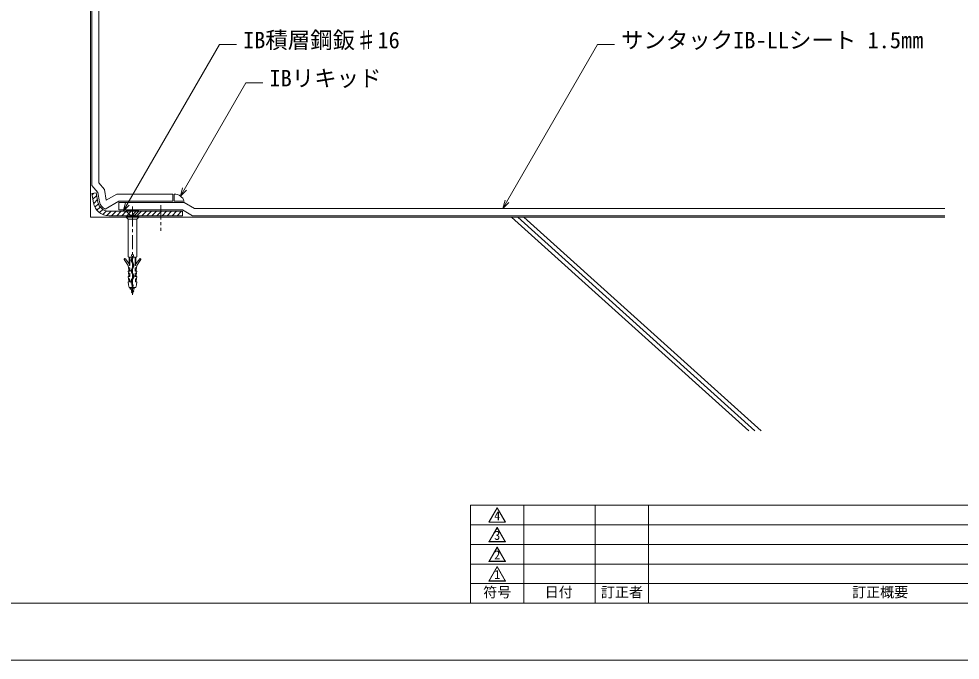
# Model space of a CAD drawing. Units: millimetres, scale not verified. Extents: x -840 to 840, y -594 to 594.
# Drawn here: x -230 to 431, y -594 to -144 of the extents above; entities that cross this region are included whole.
import ezdxf
from ezdxf.enums import TextEntityAlignment as Align

# ---------------------------------------------------------------- set-up
doc = ezdxf.new("R2010")
doc.units = ezdxf.units.MM
doc.header["$LTSCALE"] = 2
doc.linetypes.add('CHAIN1', pattern=[8, 5, -1, 1, -1])
for name, color, linetype, lineweight in [('0-0_輪郭線', 2, 'Continuous', 9), ('0-1_図面枠', 7, 'Continuous', 9), ('0-2_文字', 5, 'Continuous', 9), ('0-3_表題欄', 7, 'Continuous', 9), ('0-6_躯体', 7, 'Continuous', 9), ('0-7_IBｼｰﾄ', 7, 'Continuous', 9), ('0-8_部材(積層鋼板)', 4, 'Continuous', 9), ('0-9_IBリキッド', 7, 'Continuous', 9), ('0-B_部材(ﾋﾞｽ類)', 7, 'Continuous', 9), ('0-C_中心線', 2, 'CHAIN1', 9), ('0-D_寸法線', 7, 'Continuous', 9)]:
    doc.layers.add(name, color=color, linetype=linetype, lineweight=lineweight)
doc.layers.add('0-4_0', color=7, linetype='Continuous')
doc.styles.add('ＭＳ ゴシック', font='')
doc.styles.get('ＭＳ ゴシック').set_extended_font_data('MS Gothic')

# ---------------------------------------------------------------- blocks, each defined once
blk = doc.blocks.new('囲い文字1')
at = {"layer": '0-2_文字'}
for p, q in [((-0.424, -22.663), (-0.539, -22.663)), ((-0.193, -22.263), (-0.309, -22.263)), ((0.038, -21.863), (-0.078, -21.863)), ((0.269, -21.463), (0.153, -21.463)), ((0.5, -21.063), (0.384, -21.063)), ((0.731, -20.663), (0.615, -20.663)), ((0.934, -20.263), (0.846, -20.263)), ((1.022, -20.263), (0.934, -20.263)), ((1.253, -20.663), (1.137, -20.663)), ((1.484, -21.063), (1.368, -21.063)), ((1.715, -21.463), (1.599, -21.463)), ((1.946, -21.863), (1.83, -21.863)), ((2.177, -22.263), (2.061, -22.263)), ((2.408, -22.663), (2.292, -22.663)), ((-2.272, -25.863), (-2.387, -25.863)), ((-2.041, -25.463), (-2.156, -25.463)), ((-1.81, -25.063), (-1.925, -25.063)), ((-1.579, -24.663), (-1.694, -24.663)), ((-1.348, -24.263), (-1.463, -24.263)), ((-1.117, -23.863), (-1.232, -23.863)), ((-0.886, -23.463), (-1.001, -23.463)), ((-0.655, -23.063), (-0.77, -23.063)), ((2.638, -23.063), (2.523, -23.063)), ((2.869, -23.463), (2.754, -23.463)), ((3.1, -23.863), (2.985, -23.863)), ((3.331, -24.263), (3.216, -24.263)), ((3.562, -24.663), (3.447, -24.663)), ((3.793, -25.063), (3.678, -25.063)), ((4.024, -25.463), (3.909, -25.463)), ((4.255, -25.863), (4.14, -25.863))]:
    blk.add_line(p, q, dxfattribs=at)
for points in [[(-2.329, -25.963), (0.934, -20.311), (0.934, -20.111), (-2.502, -26.063)], [(0.934, -20.311), (4.197, -25.963), (4.37, -26.063), (0.934, -20.111)], [(4.197, -25.963), (-2.329, -25.963), (-2.502, -26.063), (4.37, -26.063)]]:
    blk.add_lwpolyline(points, close=True, dxfattribs=at)
at = {"layer": '0-2_文字', "style": 'ＭＳ ゴシック'}
blk.add_text('1', height=3.651, dxfattribs=at).set_placement((-0.301, -26.315), align=Align.BOTTOM_LEFT)
blk = doc.blocks.new('U33')
at = {"layer": '0-4_0', "xscale": 3.446988, "yscale": 3.446988}
blk.add_blockref('囲い文字1', (8.327, 89.667), dxfattribs=at)
blk = doc.blocks.new('囲い文字2')
at = {"layer": '0-2_文字'}
for p, q in [((-14.846, 34.616), (-14.962, 34.616)), ((-14.615, 35.016), (-14.731, 35.016)), ((-14.384, 35.416), (-14.5, 35.416)), ((-14.153, 35.816), (-14.269, 35.816)), ((-13.922, 36.216), (-14.038, 36.216)), ((-13.691, 36.616), (-13.807, 36.616)), ((-13.488, 37.016), (-13.576, 37.016)), ((-13.4, 37.016), (-13.488, 37.016)), ((-13.169, 36.616), (-13.285, 36.616)), ((-12.938, 36.216), (-13.054, 36.216)), ((-12.707, 35.816), (-12.823, 35.816)), ((-12.477, 35.416), (-12.592, 35.416)), ((-12.246, 35.016), (-12.361, 35.016)), ((-12.015, 34.616), (-12.13, 34.616)), ((-16.694, 31.416), (-16.809, 31.416)), ((-16.463, 31.816), (-16.578, 31.816)), ((-16.232, 32.216), (-16.347, 32.216)), ((-16.001, 32.616), (-16.116, 32.616)), ((-15.77, 33.016), (-15.885, 33.016)), ((-15.539, 33.416), (-15.654, 33.416)), ((-15.308, 33.816), (-15.424, 33.816)), ((-15.077, 34.216), (-15.193, 34.216)), ((-11.784, 34.216), (-11.899, 34.216)), ((-11.553, 33.816), (-11.668, 33.816)), ((-11.322, 33.416), (-11.437, 33.416)), ((-11.091, 33.016), (-11.206, 33.016)), ((-10.86, 32.616), (-10.975, 32.616)), ((-10.629, 32.216), (-10.745, 32.216)), ((-10.398, 31.816), (-10.514, 31.816)), ((-10.167, 31.416), (-10.283, 31.416))]:
    blk.add_line(p, q, dxfattribs=at)
for points in [[(-16.751, 31.316), (-13.488, 36.968), (-13.488, 37.168), (-16.925, 31.216)], [(-13.488, 36.968), (-10.225, 31.316), (-10.052, 31.216), (-13.488, 37.168)], [(-10.225, 31.316), (-16.751, 31.316), (-16.925, 31.216), (-10.052, 31.216)]]:
    blk.add_lwpolyline(points, close=True, dxfattribs=at)
at = {"layer": '0-2_文字', "style": 'ＭＳ ゴシック'}
blk.add_text('2', height=3.651, dxfattribs=at).set_placement((-14.724, 30.963), align=Align.BOTTOM_LEFT)
blk = doc.blocks.new('U34')
at = {"layer": '0-4_0', "xscale": 3.446988, "yscale": 3.446988}
blk.add_blockref('囲い文字2', (58.041, -107.772), dxfattribs=at)
blk = doc.blocks.new('囲い文字3')
at = {"layer": '0-2_文字'}
for p, q in [((-5.476, 19.4), (-5.592, 19.4)), ((-5.245, 19.8), (-5.361, 19.8)), ((-5.042, 20.2), (-5.13, 20.2)), ((-4.954, 20.2), (-5.042, 20.2)), ((-4.723, 19.8), (-4.839, 19.8)), ((-4.492, 19.4), (-4.608, 19.4)), ((-7.786, 15.4), (-7.901, 15.4)), ((-7.555, 15.8), (-7.67, 15.8)), ((-7.324, 16.2), (-7.439, 16.2)), ((-7.093, 16.6), (-7.208, 16.6)), ((-6.862, 17), (-6.977, 17)), ((-6.631, 17.4), (-6.746, 17.4)), ((-6.4, 17.8), (-6.515, 17.8)), ((-6.169, 18.2), (-6.284, 18.2)), ((-5.938, 18.6), (-6.054, 18.6)), ((-5.707, 19), (-5.823, 19)), ((-4.261, 19), (-4.377, 19)), ((-4.03, 18.6), (-4.146, 18.6)), ((-3.799, 18.2), (-3.915, 18.2)), ((-3.568, 17.8), (-3.684, 17.8)), ((-3.337, 17.4), (-3.453, 17.4)), ((-3.107, 17), (-3.222, 17)), ((-2.876, 16.6), (-2.991, 16.6)), ((-2.645, 16.2), (-2.76, 16.2)), ((-2.414, 15.8), (-2.529, 15.8)), ((-2.183, 15.4), (-2.298, 15.4)), ((-8.247, 14.6), (-8.363, 14.6)), ((-8.017, 15), (-8.132, 15)), ((-1.952, 15), (-2.067, 15)), ((-1.721, 14.6), (-1.836, 14.6))]:
    blk.add_line(p, q, dxfattribs=at)
for points in [[(-8.305, 14.5), (-5.042, 20.152), (-5.042, 20.352), (-8.478, 14.4)], [(-5.042, 20.152), (-1.779, 14.5), (-1.605, 14.4), (-5.042, 20.352)], [(-1.779, 14.5), (-8.305, 14.5), (-8.478, 14.4), (-1.605, 14.4)]]:
    blk.add_lwpolyline(points, close=True, dxfattribs=at)
at = {"layer": '0-2_文字', "style": 'ＭＳ ゴシック'}
blk.add_text('3', height=3.651, dxfattribs=at).set_placement((-6.277, 14.147), align=Align.BOTTOM_LEFT)
blk = doc.blocks.new('U35')
at = {"layer": '0-4_0', "xscale": 3.446988, "yscale": 3.446988}
blk.add_blockref('囲い文字3', (28.926, -49.807), dxfattribs=at)
blk = doc.blocks.new('囲い文字4')
at = {"layer": '0-2_文字'}
for p, q in [((-6.096, 15.576), (-6.211, 15.576)), ((-5.865, 15.976), (-5.981, 15.976)), ((-5.662, 16.376), (-5.75, 16.376)), ((-5.574, 16.376), (-5.662, 16.376)), ((-5.343, 15.976), (-5.458, 15.976)), ((-5.112, 15.576), (-5.227, 15.576)), ((-8.405, 11.576), (-8.521, 11.576)), ((-8.174, 11.976), (-8.29, 11.976)), ((-7.944, 12.376), (-8.059, 12.376)), ((-7.713, 12.776), (-7.828, 12.776)), ((-7.482, 13.176), (-7.597, 13.176)), ((-7.251, 13.576), (-7.366, 13.576)), ((-7.02, 13.976), (-7.135, 13.976)), ((-6.789, 14.376), (-6.904, 14.376)), ((-6.558, 14.776), (-6.673, 14.776)), ((-6.327, 15.176), (-6.442, 15.176)), ((-4.881, 15.176), (-4.997, 15.176)), ((-4.65, 14.776), (-4.766, 14.776)), ((-4.419, 14.376), (-4.535, 14.376)), ((-4.188, 13.976), (-4.304, 13.976)), ((-3.957, 13.576), (-4.073, 13.576)), ((-3.726, 13.176), (-3.842, 13.176)), ((-3.495, 12.776), (-3.611, 12.776)), ((-3.264, 12.376), (-3.38, 12.376)), ((-3.034, 11.976), (-3.149, 11.976)), ((-2.803, 11.576), (-2.918, 11.576)), ((-8.867, 10.776), (-8.983, 10.776)), ((-8.636, 11.176), (-8.752, 11.176)), ((-2.572, 11.176), (-2.687, 11.176)), ((-2.341, 10.776), (-2.456, 10.776))]:
    blk.add_line(p, q, dxfattribs=at)
for points in [[(-8.925, 10.676), (-5.662, 16.328), (-5.662, 16.528), (-9.098, 10.576)], [(-5.662, 16.328), (-2.398, 10.676), (-2.225, 10.576), (-5.662, 16.528)], [(-2.398, 10.676), (-8.925, 10.676), (-9.098, 10.576), (-2.225, 10.576)]]:
    blk.add_lwpolyline(points, close=True, dxfattribs=at)
at = {"layer": '0-2_文字', "style": 'ＭＳ ゴシック'}
blk.add_text('4', height=3.651, dxfattribs=at).set_placement((-6.897, 10.323), align=Align.BOTTOM_LEFT)
blk = doc.blocks.new('U36')
at = {"layer": '0-4_0', "xscale": 3.446988, "yscale": 3.446988}
blk.add_blockref('囲い文字4', (31.063, -36.626), dxfattribs=at)
blk = doc.blocks.new('T16')
at = {"layer": '0-3_表題欄'}
for p, q in [((0, 0), (0, 137.5)), ((0, 137.5), (900, 137.5)), ((75, 0), (75, 137.5)), ((175, 0), (175, 137.5)), ((250, 0), (250, 137.5)), ((900, 0), (900, 137.5)), ((0, 110), (900, 110)), ((0, 82.5), (900, 82.5)), ((0, 55), (900, 55)), ((0, 27.5), (900, 27.5)), ((0, 0), (900, 0))]:
    blk.add_line(p, q, dxfattribs=at)
for name, p in [('U36', (25.953, 113.75)), ('U35', (25.953, 86.25)), ('U34', (25.953, 58.75)), ('U33', (25.953, 31.25))]:
    blk.add_blockref(name, p, dxfattribs=at)
at = {"layer": '0-3_表題欄', "style": 'ＭＳ ゴシック'}
for s, p in [('符号', (17.895, 3.902)), ('日付', (104.172, 4.044)), ('訂正者', (183.145, 3.939)), ('訂正概要', (535.895, 3.977))]:
    blk.add_text(s, height=14.43, dxfattribs=at).set_placement(p, align=Align.BOTTOM_LEFT)

msp = doc.modelspace()

# ---------------------------------------------------------------- linework, layer by layer
at = {"layer": '0-0_輪郭線'}
msp.add_lwpolyline([(800, 554), (-800, 554), (-800, -554), (800, -554)], close=True, dxfattribs=at)
at = {"layer": '0-1_図面枠'}
msp.add_lwpolyline([(840, -594), (840, 594), (-840, 594), (-840, -594)], close=True, dxfattribs=at)
at = {"layer": '0-6_躯体'}
for p, q in [((-179.365, 120.064), (-179.365, -282.936)), ((-179.365, -282.936), (420.635, -282.936)), ((116.348, -282.936), (282.997, -432.936)), ((120.635, -282.936), (287.183, -432.936)), ((124.913, -282.936), (291.629, -432.936))]:
    msp.add_line(p, q, dxfattribs=at)
at = {"layer": '0-7_IBｼｰﾄ'}
for p, q in [((-178.365, -260.765), (-178.365, 36.352)), ((-173.365, -258.945), (-173.365, 35.012)), ((-174.261, -265.655), (-178.365, -260.765)), ((-169.57, -263.468), (-173.365, -258.945)), ((-168.233, -271.052), (-169.57, -263.468)), ((-173.107, -272.205), (-174.261, -265.655)), ((-168.233, -271.052), (-160.815, -266.769)), ((-169.01, -277.274), (-159.475, -271.769)), ((-121.485, -271.769), (-159.475, -271.769)), ((-113.485, -272.769), (-159.475, -272.769)), ((-159.475, -277.769), (-159.475, -272.769)), ((-113.485, -272.769), (-106.268, -276.936)), ((-106.268, -276.936), (420.635, -276.936)), ((-114.825, -277.769), (-159.475, -277.769)), ((-114.825, -277.769), (-107.608, -281.936)), ((-107.608, -281.936), (420.635, -281.936))]:
    msp.add_line(p, q, dxfattribs=at)
msp.add_lwpolyline([(-121.485, -271.769), (-121.485, -266.769), (-160.815, -266.769)], dxfattribs=at)
msp.add_arc((-166.475, -271.036), 6.733, 190, 247.88812, dxfattribs=at)
at = {"layer": '0-8_部材(積層鋼板)'}
for p, q in [((-178.189, -267.373), (-176.944, -266.128)), ((-177.659, -270.379), (-174.926, -267.646)), ((-177.097, -273.352), (-174.396, -270.651)), ((-176.163, -275.954), (-173.774, -273.564)), ((-174.771, -278.097), (-172.515, -275.841)), ((-172.918, -279.78), (-170.653, -277.515)), ((-170.666, -281.063), (-168.162, -278.56)), ((-167.88, -281.813), (-164.836, -278.769)), ((-164.468, -281.936), (-161.301, -278.769)), ((-160.932, -281.936), (-157.765, -278.769)), ((-157.396, -281.936), (-154.23, -278.769)), ((-153.861, -281.936), (-150.694, -278.769)), ((-146.79, -281.936), (-143.623, -278.769)), ((-143.254, -281.936), (-140.088, -278.769)), ((-139.719, -281.936), (-136.552, -278.769)), ((-136.183, -281.936), (-133.017, -278.769)), ((-129.112, -281.936), (-125.946, -278.769)), ((-125.577, -281.936), (-122.41, -278.769)), ((-122.041, -281.936), (-118.874, -278.769)), ((-118.506, -281.936), (-115.339, -278.769)), ((-114.97, -281.936), (-114.825, -281.79))]:
    msp.add_line(p, q, dxfattribs=at)
for points in [[(-174.091, -272.379), (-175.246, -265.829), (-178.365, -266.379), (-177.21, -272.929)], [(-149.825, -281.936), (-149.825, -278.769), (-166.475, -278.769)], [(-166.475, -281.936), (-149.825, -281.936), (-129.825, -281.936), (-129.825, -278.769), (-149.825, -278.769), (-149.825, -281.936)], [(-150.325, -281.936), (-149.825, -281.435), (-147.159, -278.769)], [(-132.648, -281.936), (-129.825, -279.113), (-129.481, -278.769)]]:
    msp.add_lwpolyline(points, dxfattribs=at)
at = {"layer": '0-8_部材(積層鋼板)', "color": 7}
for points in [[(-174.091, -272.379), (-175.246, -265.829), (-178.365, -266.379), (-177.21, -272.929)], [(-166.475, -281.936), (-114.825, -281.936), (-114.825, -278.769), (-166.475, -278.769)]]:
    msp.add_lwpolyline(points, dxfattribs=at)
at = {"layer": '0-8_部材(積層鋼板)'}
msp.add_lwpolyline([(-114.825, -281.936), (-114.825, -278.769), (-129.825, -278.769), (-129.825, -281.936)], close=True, dxfattribs=at)
for radius in [10.9, 7.733]:
    msp.add_arc((-166.475, -271.036), radius, 190, 270, dxfattribs=at)
at = {"layer": '0-8_部材(積層鋼板)', "color": 7}
for radius in [10.9, 7.733]:
    msp.add_arc((-166.475, -271.036), radius, 190, 270, dxfattribs=at)
at = {"layer": '0-9_IBリキッド'}
for p, q in [((-120.485, -271.769), (-120.485, -266.769)), ((-113.485, -271.769), (-120.485, -271.769))]:
    msp.add_line(p, q, dxfattribs=at)
msp.add_arc((-120.485, -274.169), 7.4, 18.92464, 90, dxfattribs=at)
at = {"layer": '0-B_部材(ﾋﾞｽ類)'}
for p, q in [((-154.325, -278.769), (-145.325, -278.769)), ((-154.322, -282.936), (-145.327, -282.936)), ((-148.155, -281.599), (-151.495, -281.599)), ((-151.495, -282.334), (-151.495, -282.013)), ((-148.155, -282.013), (-148.155, -282.334)), ((-146.825, -284.451), (-152.825, -284.451)), ((-150.173, -310.363), (-150.173, -311.154)), ((-150.14, -310.344), (-150.14, -311.154)), ((-149.509, -311.154), (-149.509, -310.344)), ((-149.476, -311.154), (-149.476, -310.363)), ((-152.004, -315.939), (-152.202, -315.68)), ((-150.239, -311.465), (-150.808, -312.889)), ((-149.43, -317.122), (-150.798, -320.321)), ((-150.785, -313.756), (-149.437, -316.663)), ((-150.197, -311.45), (-150.777, -312.9)), ((-149.399, -317.135), (-150.768, -320.334)), ((-150.755, -313.742), (-149.407, -316.649)), ((-150.192, -313.135), (-149.621, -311.707)), ((-148.92, -316.418), (-150.188, -313.465)), ((-150.161, -313.147), (-149.581, -311.696)), ((-148.89, -316.404), (-150.157, -313.452)), ((-147.645, -315.939), (-147.447, -315.68)), ((-150.79, -321.2), (-149.411, -324.265)), ((-150.76, -321.187), (-149.381, -324.251)), ((-150.287, -320.541), (-148.917, -317.375)), ((-148.833, -323.943), (-150.281, -320.929)), ((-150.257, -320.554), (-148.886, -317.388)), ((-148.799, -323.936), (-150.251, -320.915)), ((-149.448, -324.834), (-150.996, -327.757)), ((-150.995, -328.907), (-150.27, -330.274)), ((-149.42, -324.851), (-150.966, -327.772)), ((-150.966, -328.891), (-150.24, -330.258)), ((-150.413, -328.05), (-148.827, -325.081)), ((-149.679, -329.942), (-150.407, -328.625)), ((-150.384, -328.065), (-148.797, -325.097)), ((-149.65, -329.926), (-150.378, -328.608)), ((-148.651, -332.334), (-151.662, -333.385)), ((-148.938, -332.334), (-151.662, -333.285)), ((-151.118, -332.334), (-151.032, -332.655)), ((-148.532, -332.334), (-150.741, -333.739)), ((-148.876, -335.111), (-150.516, -335.682)), ((-148.876, -335.211), (-150.516, -335.782)), ((-149.191, -334.796), (-150.283, -335.449)), ((-150.148, -330.632), (-150.181, -330.632)), ((-150.181, -330.632), (-150.161, -332.334)), ((-149.351, -335.393), (-150.157, -335.92)), ((-149.468, -330.632), (-149.501, -330.632)), ((-149.488, -332.334), (-149.468, -330.632))]:
    msp.add_line(p, q, dxfattribs=at)
for points in [[(-151.787, -281.306), (-154.325, -278.769), (-154.325, -278.469), (-145.325, -278.469), (-145.325, -278.769), (-147.862, -281.306)], [(-146.784, -284.392), (-145.327, -282.936), (-145.327, -282.334), (-154.322, -282.334), (-154.322, -282.936), (-152.865, -284.392)], [(-152.807, -284.534), (-152.807, -310.871), (-152.789, -310.871), (-152.718, -310.907), (-152.647, -310.907), (-152.575, -310.942), (-152.367, -310.989)], [(-147.282, -310.989), (-147.074, -310.942), (-147.002, -310.907), (-146.931, -310.907), (-146.86, -310.871), (-146.842, -310.871), (-146.842, -284.534)], [(-155.573, -312.748), (-152.825, -316.945), (-152.736, -318.545), (-151.669, -318.545), (-151.669, -320.767), (-152.825, -320.767), (-152.736, -322.385), (-151.722, -322.385), (-151.793, -324.59), (-152.825, -324.59), (-152.736, -326.207), (-151.865, -326.207), (-151.936, -328.43), (-152.825, -328.43), (-152.717, -330.57), (-152.075, -332.334), (-147.575, -332.334), (-146.932, -330.57), (-146.825, -328.43), (-147.713, -328.43), (-147.785, -326.207), (-146.913, -326.207), (-146.825, -324.59), (-147.856, -324.59), (-147.927, -322.385), (-146.913, -322.385), (-146.825, -320.767), (-147.98, -320.767), (-147.98, -318.545), (-146.913, -318.545), (-146.825, -316.945), (-144.076, -312.748)], [(-152.202, -311.191), (-152.202, -315.68), (-154.85, -312.215)], [(-150.173, -311.083), (-151.669, -311.083), (-151.669, -316.945), (-151.935, -316.945), (-151.935, -316.192)], [(-149.476, -311.083), (-147.98, -311.083), (-147.98, -316.945), (-147.714, -316.945), (-147.714, -316.192)], [(-144.799, -312.215), (-147.447, -315.68), (-147.447, -311.191)], [(-152.736, -318.545), (-152.736, -318.794), (-152.433, -319.559), (-152.398, -320.767)], [(-152.345, -324.59), (-152.362, -323.381), (-152.736, -322.581), (-152.736, -322.385)], [(-147.305, -324.59), (-147.287, -323.381), (-146.913, -322.581), (-146.913, -322.385)], [(-146.913, -318.545), (-146.913, -318.794), (-147.216, -319.559), (-147.251, -320.767)], [(-152.736, -326.207), (-152.736, -326.385), (-152.291, -327.221), (-152.273, -328.43)], [(-146.913, -326.207), (-146.913, -326.385), (-147.358, -327.221), (-147.376, -328.43)], [(-150.61, -332.334), (-151.032, -332.655), (-151.662, -333.285), (-151.662, -333.385), (-150.741, -333.739), (-150.283, -335.449), (-150.516, -335.682), (-150.516, -335.782), (-150.157, -335.92), (-149.825, -337.16), (-149.351, -335.393), (-148.876, -335.211), (-148.876, -335.111), (-149.191, -334.796), (-148.532, -332.334)], [(-150.148, -332.334), (-150.148, -331.357), (-149.501, -331.357), (-149.501, -332.334)]]:
    msp.add_lwpolyline(points, dxfattribs=at)
for centre, radius, start, end in [((-152.495, -282.013), 1, 0, 45), ((-147.155, -282.013), 1, 135, 180), ((-153.007, -284.534), 0.2, 0, 45), ((-146.642, -284.534), 0.2, 135, 180), ((-149.825, -309.775), 0.683, 300.64443, 239.35557), ((-149.825, -309.775), 0.65, 298.99242, 241.00758), ((-155.207, -312.487), 0.449, 37.38183, 215.39037), ((-152.409, -311.191), 0.207, 0, 78.37519), ((-152.435, -316.192), 0.5, 0, 30.42714), ((-149.791, -313.295), 1.095, 158.2146, 204.87271), ((-149.791, -313.295), 1.062, 158.17187, 204.87271), ((-150.936, -311.154), 0.763, 335.97512, 0), ((-149.791, -313.295), 0.431, 158.20137, 203.23665), ((-150.936, -311.154), 0.796, 338.19323, 0), ((-149.791, -313.295), 0.398, 158.19323, 203.23665), ((-150.936, -311.154), 1.427, 337.19074, 0), ((-150.936, -311.154), 1.46, 338.19323, 0), ((-149.949, -316.9), 0.564, 336.84042, 24.87271), ((-149.949, -316.9), 0.597, 336.84042, 24.87271), ((-150.013, -316.9), 1.194, 336.58818, 23.8287), ((-150.013, -316.9), 1.228, 336.58818, 23.8287), ((-147.214, -316.192), 0.5, 149.57286, 180), ((-147.24, -311.191), 0.207, 101.62481, 180), ((-144.442, -312.487), 0.449, 324.60963, 142.61817), ((-149.791, -320.751), 1.095, 156.84042, 204.22194), ((-149.791, -320.751), 1.062, 156.84042, 204.22194), ((-149.862, -320.728), 0.465, 156.27812, 205.66734), ((-149.862, -320.728), 0.431, 156.27812, 205.66734), ((-149.911, -328.331), 1.228, 152.09899, 207.95156), ((-149.911, -328.331), 1.194, 152.09899, 207.95156), ((-149.887, -328.331), 0.597, 151.87656, 209.41932), ((-149.887, -328.331), 0.564, 151.87656, 209.43109), ((-150.944, -330.632), 0.763, 0, 27.95156), ((-150.944, -330.632), 0.796, 0, 27.95156), ((-150.928, -330.632), 1.427, 0, 28.91197), ((-150.928, -330.632), 1.46, 0, 28.91198), ((-149.915, -324.518), 0.564, 325.90086, 26.66039), ((-149.915, -324.518), 0.597, 326.07565, 26.59167), ((-149.88, -324.518), 1.194, 331.85925, 28.78795), ((-149.88, -324.518), 1.228, 331.85949, 28.27499)]:
    msp.add_arc(centre, radius, start, end, dxfattribs=at)
at = {"layer": '0-C_中心線'}
for p, q in [((-149.825, -337.504), (-149.825, -273.606)), ((-129.825, -274.521), (-129.825, -292.521))]:
    msp.add_line(p, q, dxfattribs=at)
at = {"layer": '0-D_寸法線'}
for p, q in [((-156.316, -278.769), (-88.783, -161.798)), ((-88.783, -161.798), (-76.783, -161.798)), ((-116.184, -268.148), (-70.226, -188.546)), ((-70.226, -188.546), (-58.226, -188.546))]:
    msp.add_line(p, q, dxfattribs=at)
for points in [[(110.184, -276.936), (176.658, -161.798), (188.658, -161.798)], [(-111.941, -263.905), (-116.184, -268.148), (-114.631, -262.352)], [(-152.073, -274.527), (-156.316, -278.769), (-154.763, -272.974)], [(114.426, -272.693), (110.184, -276.936), (111.737, -271.14)]]:
    msp.add_lwpolyline(points, dxfattribs=at)

# ---------------------------------------------------------------- block references
at = {"layer": '0-3_表題欄', "xscale": 0.5, "yscale": 0.5}
msp.add_blockref('T16', (87.5, -554), dxfattribs=at)

# ---------------------------------------------------------------- texts
at = {"layer": '0-2_文字', "color": 7, "style": 'ＭＳ ゴシック'}
for s, p in [('IB積層鋼鈑♯16', (-72.243, -167.857)), ('サンタックIB-LLシート 1.5㎜', (193.198, -167.857)), ('IBリキッド', (-53.686, -194.605))]:
    msp.add_text(s, height=11.54, dxfattribs=at).set_placement(p, align=Align.BOTTOM_LEFT)

doc.saveas('drawing.dxf')
